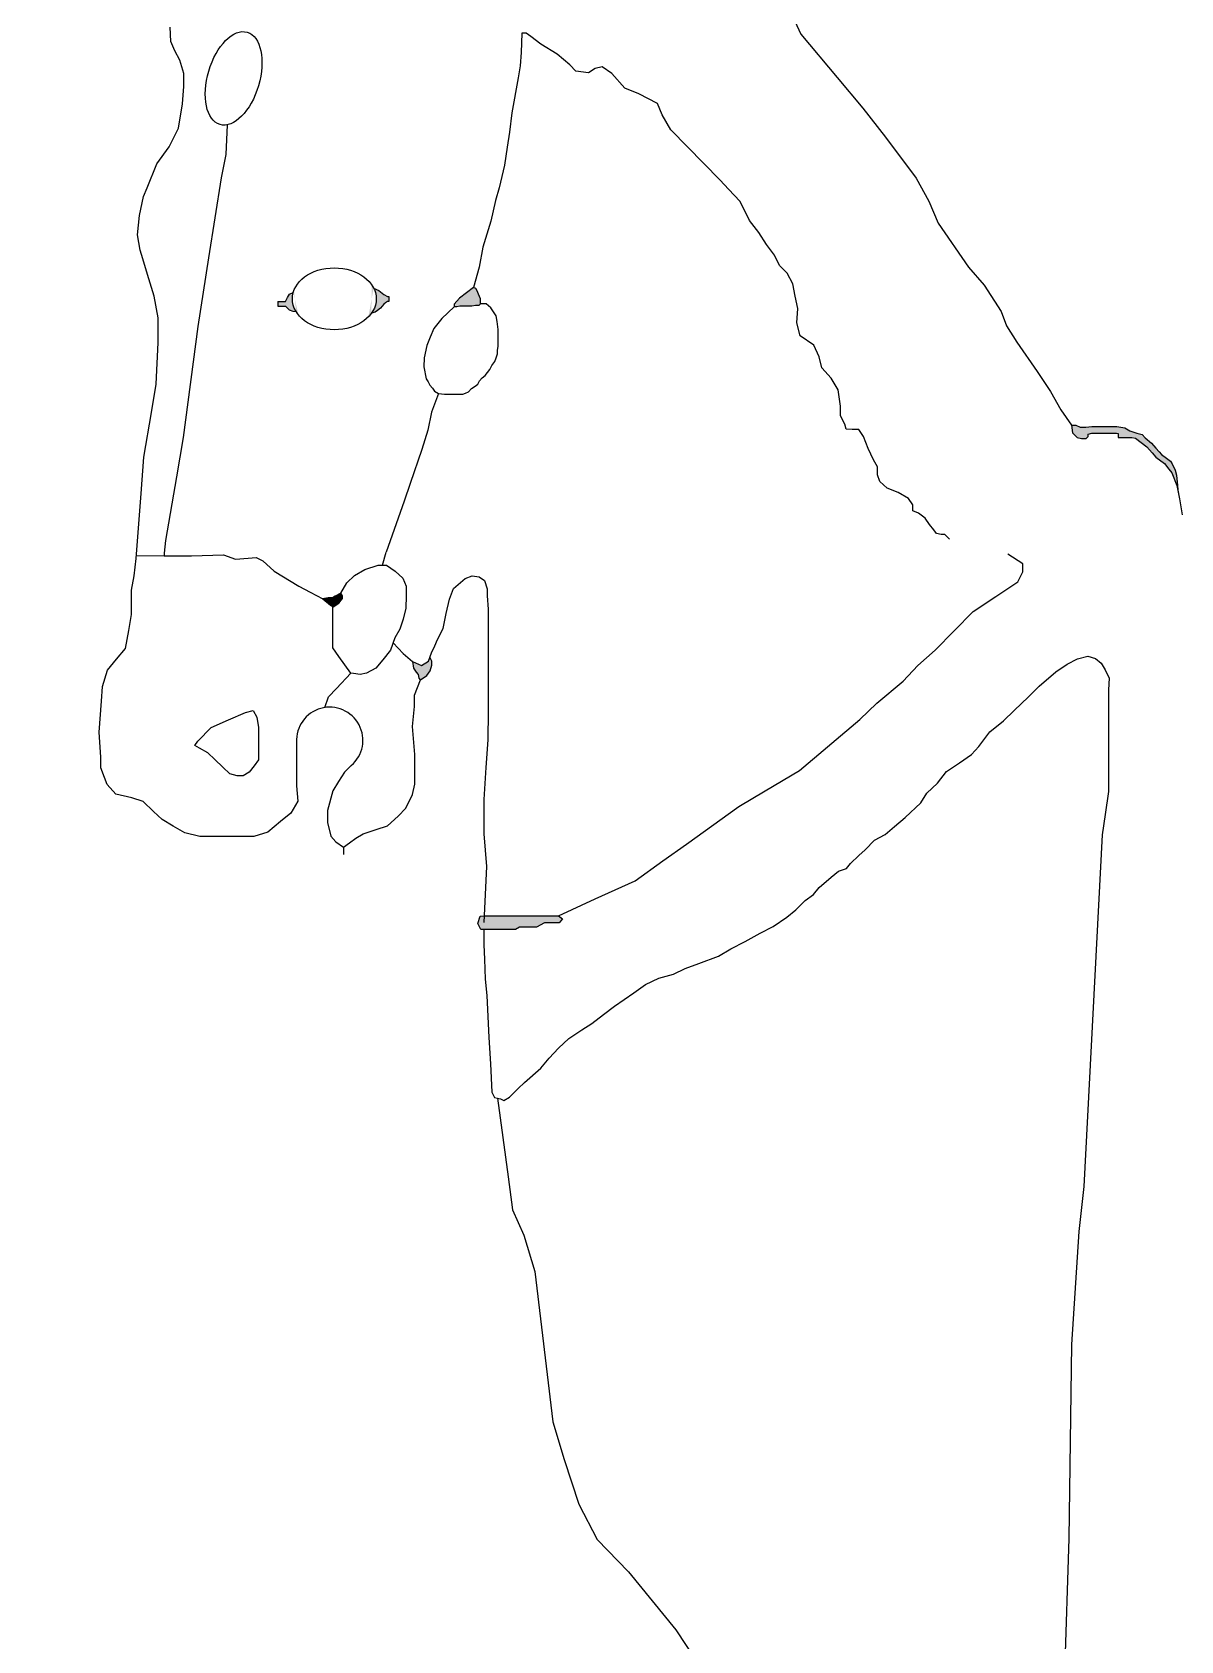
# Model space of a CAD drawing. Header units: inches. Extents: x 23.9 to 48.3, y 11.3 to 24.3.
# Drawn here: x 24.0855 to 24.1826, y 12.4036 to 12.5396 of the extents above; entities that cross this region are included whole.
import ezdxf

# ---------------------------------------------------------------- set-up
doc = ezdxf.new("R2010")
doc.units = ezdxf.units.IN
doc.header["$MEASUREMENT"] = 0
doc.layers.add('foto', color=7, linetype='Continuous')
doc.layers.add('çizgi', color=10, linetype='Continuous')
picture_1 = doc.add_image_def('image1.jpg', size_in_pixel=(1984, 2806))

msp = doc.modelspace()

# ---------------------------------------------------------------- hatches: boundary and pattern name
at = {"layer": 'çizgi'}
h = msp.add_hatch(color=256, dxfattribs=at)
h.dxf.hatch_style = 1
edge = h.paths.add_edge_path()
edge.add_ellipse((24.11107518636969, 12.51703040049075), major_axis=(0.003542470039803902, 0), ratio=0.7382688560636532, start_angle=168.1115640299744, end_angle=204.2387932782797, ccw=False)
edge.add_line((24.1076087002454, 12.51756916881534), (24.10728856851226, 12.51741199973849))
edge.add_line((24.10728856851226, 12.51741199973849), (24.10713114721334, 12.5171351424171))
edge.add_line((24.10713114721334, 12.5171351424171), (24.10695049408834, 12.51681742721191))
edge.add_line((24.10695049408834, 12.51681742721191), (24.10631463217256, 12.51681742721191))
edge.add_line((24.10631463217256, 12.51681742721191), (24.10631463217256, 12.51641259463943))
edge.add_line((24.10631463217256, 12.51641259463943), (24.10682573217942, 12.51641259463943))
edge.add_line((24.10682573217942, 12.51641259463943), (24.10695049408834, 12.51641259463943))
edge.add_line((24.10695049408834, 12.51641259463943), (24.10706267385144, 12.51628803986987))
edge.add_line((24.10706267385144, 12.51628803986987), (24.10726213397332, 12.51611362770679))
edge.add_line((24.10726213397332, 12.51611362770679), (24.10756900588727, 12.51597783580227))
edge.add_line((24.10756900588727, 12.51597783580227), (24.1078450121271, 12.51595671582445))
edge = h.paths.add_edge_path()
edge.add_line((24.11568263571895, 12.51703400820249), (24.11568263571895, 12.51721829721577))
edge.add_line((24.11568263571895, 12.51721829721577), (24.11557270749772, 12.51721829721577))
edge.add_line((24.11557270749772, 12.51721829721577), (24.11525100189608, 12.51739081680875))
edge.add_line((24.11525100189608, 12.51739081680875), (24.11484691635037, 12.51772799000023))
edge.add_line((24.11484691635037, 12.51772799000023), (24.11439723793482, 12.51793852141506))
edge.add_ellipse((24.11107518636969, 12.51703040049075), major_axis=(0.003542470039803902, 0), ratio=0.7382688560636532, start_angle=332.1735213114644, end_angle=380.31826167665986, ccw=False)
edge.add_line((24.11420802410753, 12.51580959269668), (24.11452789858338, 12.515895194012))
edge.add_line((24.11452789858338, 12.515895194012), (24.11472917395439, 12.51604987175163))
edge.add_line((24.11472917395439, 12.51604987175163), (24.11498664617422, 12.51624773610423))
edge.add_line((24.11498664617422, 12.51624773610423), (24.11512354629438, 12.51640345053794))
edge.add_line((24.11512354629438, 12.51640345053794), (24.11527457686402, 12.51657523738221))
edge.add_line((24.11527457686402, 12.51657523738221), (24.11538834595082, 12.51670464186265))
edge.add_line((24.11538834595082, 12.51670464186265), (24.11557270749772, 12.51681441092833))
edge.add_line((24.11557270749772, 12.51681441092833), (24.11568263571895, 12.51681441092833))
edge.add_line((24.11568263571895, 12.51681441092833), (24.11568263571895, 12.51703400820249))
h = msp.add_hatch(color=256, dxfattribs=at)
h.dxf.hatch_style = 1
h.paths.add_polyline_path([(24.12342741001315, 12.51703045963355), (24.12326304745589, 12.51743298563624), (24.12315523825876, 12.51769701173742), (24.12302888710032, 12.51790642387477), (24.12283101630213, 12.5179928315283), (24.12164948658945, 12.51709043044853), (24.12120844926814, 12.5165774848092), (24.12120844926814, 12.51636634495767), (24.12142592172508, 12.51636250067465), (24.12167425355013, 12.51640443293089), (24.12203555980012, 12.51640443293089), (24.12234190193949, 12.51640443293089), (24.12268387141803, 12.51640443293089), (24.12300637168151, 12.51645600546605), (24.12328370866372, 12.51645600546605), (24.12342741001315, 12.51661971277951)])
h = msp.add_hatch(color=256, dxfattribs=at)
h.dxf.hatch_style = 1
h.paths.add_polyline_path([(24.1778812152793, 12.5061354067229), (24.17720853403161, 12.50624405207508), (24.17507552920897, 12.50624405207508), (24.17457780600974, 12.50617390869582), (24.17408922142168, 12.50617390869582), (24.17374129197934, 12.50635766542376), (24.17335561609958, 12.50635766542376), (24.17345057818947, 12.5057001156004), (24.17383241320367, 12.50530492330684), (24.17421186423236, 12.50521798336798), (24.17461316846165, 12.50521798336798), (24.17477369015334, 12.50538104011047), (24.17477369015334, 12.50559490053153), (24.1750732776671, 12.50566711390932), (24.17543180260064, 12.50566711390932), (24.17568053175661, 12.50566711390932), (24.17593469110183, 12.50566711390932), (24.17621030631672, 12.50566711390932), (24.1764563865999, 12.50566711390932), (24.17664631077967, 12.50566711390932), (24.17694867960988, 12.50566711390932), (24.17716800627777, 12.50566711390932), (24.17729647660859, 12.50563499936047), (24.17729647660859, 12.50554143542626), (24.17729647660859, 12.50542113893942), (24.17729647660859, 12.50529279902965), (24.17752388233852, 12.50529279902965), (24.1777736710436, 12.50529279902965), (24.17806981502271, 12.50529279902965), (24.17846913259739, 12.50529279902965), (24.17876143571091, 12.50523791449682), (24.17972575785394, 12.50451406557722), (24.18017421201908, 12.50401815306878), (24.18050201034348, 12.50365566498872), (24.18122872828097, 12.5030948154323), (24.18158261768714, 12.50263208204338), (24.18182962741444, 12.502309100778), (24.18225874246947, 12.501243763591), (24.18248866462856, 12.50011378095696), (24.18236085651593, 12.50086731956997), (24.18232899328577, 12.50127366834224), (24.18230205153976, 12.50154054223946), (24.18224470344363, 12.50210860898289), (24.18212431217485, 12.50253851810917), (24.18186988794234, 12.50308068029938), (24.18171718042539, 12.50330536385568), (24.18139282595097, 12.50356772138549), (24.18097802788827, 12.50386461304983), (24.18078062288288, 12.50408489264113), (24.18048161370758, 12.5044185499301), (24.18012719452686, 12.50481403793773), (24.17960271771237, 12.50527073875946), (24.17932789715933, 12.50555894169967), (24.17887931055053, 12.50566415676854), (24.17829788297082, 12.50588381318553)])
h = msp.add_hatch(color=256, dxfattribs=at)
h.dxf.hatch_style = 1
h.paths.add_polyline_path([(24.11176826393795, 12.49168758573892), (24.11176826393795, 12.49191670500638), (24.11162930468305, 12.49215844366458), (24.11115949983703, 12.49188838453611), (24.11092761767462, 12.49175509111604), (24.11056673523562, 12.49175509111604), (24.11009854696813, 12.49167989717289), (24.11076712246297, 12.49112312670724), (24.11094980517239, 12.49097099379484), (24.11144722055452, 12.49130262515246)])
h = msp.add_hatch(color=256, dxfattribs=at)
h.dxf.hatch_style = 1
h.paths.add_polyline_path([(24.11888724203304, 12.4851912205925), (24.11916696300078, 12.485573283181), (24.11930563149188, 12.48607215283022), (24.11930563149188, 12.48640908945045), (24.11915795683325, 12.48674845092611), (24.11903690334627, 12.48639430374656), (24.11845216467556, 12.48604015656701), (24.11767246896672, 12.48637070576316), (24.1177568355654, 12.48580228416284), (24.11799205547008, 12.4854755792497), (24.11814767674711, 12.48527585396156), (24.11823032157851, 12.4849707361761), (24.11833183033123, 12.48481919126933), (24.11834410722587, 12.48481445654282), (24.11835084529092, 12.48483192798799)])
h = msp.add_hatch(color=256, dxfattribs=at)
h.dxf.hatch_style = 1
h.paths.add_polyline_path([(24.13035725859028, 12.46459769221554), (24.13001502422445, 12.46487484944583), (24.12726006406827, 12.46487484944583), (24.123733506765, 12.46487484944583), (24.12339655064504, 12.46482574691233), (24.12320093138872, 12.46422302247898), (24.12344555479184, 12.46370173770267), (24.12396711784628, 12.46370173770267), (24.12496150469558, 12.46370173770267), (24.12562994774682, 12.46370173770267), (24.126379711193, 12.46370173770267), (24.12672207800246, 12.46389720470808), (24.12737409804232, 12.46389720470808), (24.12817286563534, 12.46389720470808), (24.12884130868655, 12.46426541378259), (24.13008816413527, 12.46426541378259)])

# ---------------------------------------------------------------- linework, layer by layer
for p, q in [((24.09726131471488, 12.53878046662592), (24.09721628387727, 12.53999916348328)), ((24.14997507543835, 12.54050306027184), (24.15050763131491, 12.53940548790073)), ((24.09760924415723, 12.53798653346988), (24.09726131471488, 12.53878046662592)), ((24.126924981659, 12.53949428920106), (24.12687690461765, 12.53786180127187)), ((24.12727782830795, 12.53949428920106), (24.126924981659, 12.53949428920106)), ((24.12766944735959, 12.53920079461609), (24.12727782830795, 12.53949428920106)), ((24.12852450349961, 12.53855998220953), (24.12766944735959, 12.53920079461609)), ((24.12991317506528, 12.53771914880074), (24.12852450349961, 12.53855998220953)), ((24.15050763131491, 12.53940548790073), (24.1535660198504, 12.53573774619395)), ((24.09803465312901, 12.53721542944064), (24.09760924415723, 12.53798653346988)), ((24.09836735155274, 12.53609005994623), (24.09803465312901, 12.53721542944064)), ((24.12687690461765, 12.53786180127187), (24.1267767772258, 12.53673725977686)), ((24.13098676321134, 12.53682147914622), (24.12991317506528, 12.53771914880074)), ((24.09836735155274, 12.53497438987356), (24.09836735155274, 12.53609005994623)), ((24.12662036128692, 12.53570580907355), (24.12607615037005, 12.53274914143822)), ((24.1267767772258, 12.53673725977686), (24.12662036128692, 12.53570580907355)), ((24.13147203670839, 12.53626796153542), (24.13098676321134, 12.53682147914622)), ((24.13255317414193, 12.53614453047935), (24.13147203670839, 12.53626796153542)), ((24.1331142054011, 12.53650465108328), (24.13255317414193, 12.53614453047935)), ((24.13370702313385, 12.5366335824212), (24.1331142054011, 12.53650465108328)), ((24.13452102174544, 12.53608751680516), (24.13370702313385, 12.5366335824212)), ((24.13562679369603, 12.53484539939283), (24.13452102174544, 12.53608751680516)), ((24.1535660198504, 12.53573774619395), (24.15572646510756, 12.53314685393716)), ((24.0982526553605, 12.5335211326097), (24.09836735155274, 12.53497438987356)), ((24.13680249588855, 12.53435948202021), (24.13562679369603, 12.53484539939283)), ((24.13837460189568, 12.53354159602387), (24.13680249588855, 12.53435948202021)), ((24.09792287069682, 12.53145432777723), (24.0982526553605, 12.5335211326097)), ((24.13877868744139, 12.53259542926059), (24.13837460189568, 12.53354159602387)), ((24.15572646510756, 12.53314685393716), (24.15765111148339, 12.53070729487394)), ((24.10201532606893, 12.53174144801477), (24.10192041708375, 12.52924268218948)), ((24.12607615037005, 12.53274914143822), (24.12586887607343, 12.5311173320142)), ((24.13950620035605, 12.53132616529593), (24.13877868744139, 12.53259542926059)), ((24.09712940084943, 12.5298833171676), (24.09792287069682, 12.53145432777723)), ((24.12586887607343, 12.5311173320142), (24.1256951100177, 12.52985498775895)), ((24.14367247994038, 12.52706492543503), (24.13950620035605, 12.53132616529593)), ((24.15765111148339, 12.53070729487394), (24.16024369573692, 12.52722106246811)), ((24.09608627474056, 12.5284443724651), (24.09712940084943, 12.5298833171676)), ((24.10192041708375, 12.52924268218948), (24.10151672886896, 12.52726713472143)), ((24.1256951100177, 12.52985498775895), (24.12545618169109, 12.52833448511378)), ((24.09525135003385, 12.52641530074896), (24.09608627474056, 12.5284443724651)), ((24.12545618169109, 12.52833448511378), (24.12501170083517, 12.526424586171)), ((24.09495838470208, 12.52569251640004), (24.09525135003385, 12.52641530074896)), ((24.10151672886896, 12.52726713472143), (24.10044830602486, 12.52050131490734)), ((24.12501170083517, 12.526424586171), (24.12469595519734, 12.52534966549826)), ((24.14437151747246, 12.52629050940813), (24.14367247994038, 12.52706492543503)), ((24.14537901624213, 12.52524799899832), (24.14437151747246, 12.52629050940813)), ((24.16024369573692, 12.52722106246811), (24.1613236411777, 12.52529874353406)), ((24.09461045525974, 12.52408229410369), (24.09495838470208, 12.52569251640004)), ((24.12469595519734, 12.52534966549826), (24.12431319307767, 12.52360595786718)), ((24.14616864522397, 12.52365800354487), (24.14537901624213, 12.52524799899832)), ((24.1613236411777, 12.52529874353406), (24.16210956173761, 12.52342900256304)), ((24.09445483398271, 12.52244457039809), (24.09461045525974, 12.52408229410369)), ((24.12431319307767, 12.52360595786718), (24.12362753235324, 12.52138502685739)), ((24.14695668488214, 12.52263465540729), (24.14616864522397, 12.52365800354487)), ((24.09468530230849, 12.52115109150057), (24.09445483398271, 12.52244457039809)), ((24.147605393831, 12.52161219441194), (24.14695668488214, 12.52263465540729)), ((24.16210956173761, 12.52342900256304), (24.1646487712042, 12.51971814574373)), ((24.09490788267033, 12.52040370349839), (24.09468530230849, 12.52115109150057)), ((24.12362753235324, 12.52138502685739), (24.12331019739175, 12.51970684946595)), ((24.14826986357299, 12.5207224498947), (24.147605393831, 12.52161219441194)), ((24.09530366527166, 12.51907473105329), (24.09490788267033, 12.52040370349839)), ((24.10044830602486, 12.52050131490734), (24.09954795415995, 12.51470153384255)), ((24.12331019739175, 12.51970684946595), (24.12283101630213, 12.5179928315283)), ((24.14870679514145, 12.51984258222766), (24.14826986357299, 12.5207224498947)), ((24.14933391577698, 12.51918763468819), (24.14870679514145, 12.51984258222766)), ((24.1646487712042, 12.51971814574373), (24.16600035855068, 12.51818404025099)), ((24.09584390287931, 12.51726070261451), (24.09530366527166, 12.51907473105329)), ((24.14981561329576, 12.51829593845803), (24.14933391577698, 12.51918763468819)), ((24.15000752413015, 12.51726005204355), (24.14981561329576, 12.51829593845803)), ((24.16600035855068, 12.51818404025099), (24.1674278361029, 12.5159668943814)), ((24.09619686517998, 12.51542993675896), (24.09584390287931, 12.51726070261451)), ((24.10631463217256, 12.51681742721191), (24.10695049408834, 12.51681742721191)), ((24.10631463217256, 12.51681742721191), (24.10631463217256, 12.51641259463943)), ((24.10695049408834, 12.51681742721191), (24.10713114721334, 12.5171351424171)), ((24.10713114721334, 12.5171351424171), (24.10728856851226, 12.51741199973849)), ((24.10728856851226, 12.51741199973849), (24.1076087002454, 12.51756916881534)), ((24.11439723793482, 12.51793852141506), (24.11484691635037, 12.51772799000023)), ((24.11484691635037, 12.51772799000023), (24.11525100189608, 12.51739081680875)), ((24.11525100189608, 12.51739081680875), (24.11557270749772, 12.51721829721577)), ((24.11538834595082, 12.51670464186265), (24.11527457686402, 12.51657523738221)), ((24.11557270749772, 12.51681441092833), (24.11538834595082, 12.51670464186265)), ((24.11557270749772, 12.51721829721577), (24.11568263571895, 12.51721829721577)), ((24.11568263571895, 12.51681441092833), (24.11557270749772, 12.51681441092833)), ((24.11568263571895, 12.51721829721577), (24.11568263571895, 12.51703400820249)), ((24.11568263571895, 12.51703400820249), (24.11568263571895, 12.51681441092833)), ((24.12164948658945, 12.51709043044853), (24.12120844926814, 12.5165774848092)), ((24.12283101630213, 12.5179928315283), (24.12164948658945, 12.51709043044853)), ((24.12302888710032, 12.51790642387477), (24.12283101630213, 12.5179928315283)), ((24.12315523825876, 12.51769701173742), (24.12302888710032, 12.51790642387477)), ((24.12326304745589, 12.51743298563624), (24.12315523825876, 12.51769701173742)), ((24.12342741001315, 12.51703045963355), (24.12326304745589, 12.51743298563624)), ((24.12342741001315, 12.51661971277951), (24.12342741001315, 12.51703045963355)), ((24.15024009516203, 12.51621907934693), (24.15000752413015, 12.51726005204355)), ((24.09619686517998, 12.5133339153756), (24.09619686517998, 12.51542993675896)), ((24.10631463217256, 12.51641259463943), (24.10682573217942, 12.51641259463943)), ((24.10682573217942, 12.51641259463943), (24.10695049408834, 12.51641259463943)), ((24.10695049408834, 12.51641259463943), (24.10706267385144, 12.51628803986987)), ((24.10706267385144, 12.51628803986987), (24.10726213397332, 12.51611362770679)), ((24.10726213397332, 12.51611362770679), (24.10756900588727, 12.51597783580227)), ((24.10756900588727, 12.51597783580227), (24.1078450121271, 12.51595671582445)), ((24.11452789858338, 12.515895194012), (24.11420802410753, 12.51580959269668)), ((24.11472917395439, 12.51604987175163), (24.11452789858338, 12.515895194012)), ((24.11498664617422, 12.51624773610423), (24.11472917395439, 12.51604987175163)), ((24.11512354629438, 12.51640345053794), (24.11498664617422, 12.51624773610423)), ((24.11527457686402, 12.51657523738221), (24.11512354629438, 12.51640345053794)), ((24.12014797304245, 12.5153708530862), (24.11948456284956, 12.51452144396918)), ((24.12120844926814, 12.51636634495767), (24.12014797304245, 12.5153708530862)), ((24.12120844926814, 12.5165774848092), (24.12120844926814, 12.51636634495767)), ((24.12142592172508, 12.51636250067465), (24.12120844926814, 12.51636634495767)), ((24.12167425355013, 12.51640443293089), (24.12142592172508, 12.51636250067465)), ((24.12203555980012, 12.51640443293089), (24.12167425355013, 12.51640443293089)), ((24.12234190193949, 12.51640443293089), (24.12203555980012, 12.51640443293089)), ((24.12268387141803, 12.51640443293089), (24.12234190193949, 12.51640443293089)), ((24.12300637168151, 12.51645600546605), (24.12268387141803, 12.51640443293089)), ((24.12328370866372, 12.51645600546605), (24.12300637168151, 12.51645600546605)), ((24.12342741001315, 12.51661971277951), (24.12328370866372, 12.51645600546605)), ((24.12391255106657, 12.51661971277951), (24.12342741001315, 12.51661971277951)), ((24.12429067765886, 12.51628289444492), (24.12391255106657, 12.51661971277951)), ((24.12476238027222, 12.51559007156369), (24.12429067765886, 12.51628289444492)), ((24.12483223970291, 12.51510636641503), (24.12476238027222, 12.51559007156369)), ((24.15015798010522, 12.51499588763557), (24.15024009516203, 12.51621907934693)), ((24.1674278361029, 12.5159668943814), (24.16787509827527, 12.514746600668)), ((24.09954795415995, 12.51470153384255), (24.09829530221258, 12.50531219787316)), ((24.11948456284956, 12.51452144396918), (24.11918033980841, 12.51378665362869)), ((24.12492918844741, 12.51443509545846), (24.12483223970291, 12.51510636641503)), ((24.12492918844741, 12.51368191170234), (24.12492918844741, 12.51443509545846)), ((24.15043862817843, 12.51388897069962), (24.15015798010522, 12.51499588763557)), ((24.16787509827527, 12.514746600668), (24.16875227250317, 12.51335437878979)), ((24.09602386256075, 12.50982845003344), (24.09619686517998, 12.5133339153756)), ((24.11889432758049, 12.51309584789111), (24.11867745130722, 12.51205063456366)), ((24.11918033980841, 12.51378665362869), (24.11889432758049, 12.51309584789111)), ((24.12486687241604, 12.51267630640942), (24.12492918844741, 12.51300786103344)), ((24.12486687241604, 12.51238765628517), (24.12486687241604, 12.51267630640942)), ((24.12492918844741, 12.51300786103344), (24.12492918844741, 12.51368191170234)), ((24.15158651720655, 12.51312200666747), (24.15043862817843, 12.51388897069962)), ((24.15204967261572, 12.51213396679078), (24.15158651720655, 12.51312200666747)), ((24.16875227250317, 12.51335437878979), (24.17045165684836, 12.51088942452301)), ((24.11867745130722, 12.51205063456366), (24.11864010220076, 12.51127468082354)), ((24.11864010220076, 12.51127468082354), (24.11884949559563, 12.51028072666529)), ((24.12420432440557, 12.51106419154298), (24.12437279271568, 12.51139071902767)), ((24.12437279271568, 12.51139071902767), (24.12465357323252, 12.51173759164092)), ((24.12465357323252, 12.51173759164092), (24.12475568727898, 12.51204880113637)), ((24.12475568727898, 12.51204880113637), (24.12486687241604, 12.51238765628517)), ((24.15227111838185, 12.51119903716245), (24.15204967261572, 12.51213396679078)), ((24.11884949559563, 12.51028072666529), (24.11899677292332, 12.51000157257587)), ((24.11899677292332, 12.51000157257587), (24.11914006586759, 12.50972997061239)), ((24.12320745049187, 12.50982189872313), (24.12335416868022, 12.51008786194377)), ((24.12335416868022, 12.51008786194377), (24.12357760110096, 12.51034667090465)), ((24.12357760110096, 12.51034667090465), (24.12383652841721, 12.51053953562617)), ((24.12383652841721, 12.51053953562617), (24.12420432440557, 12.51106419154298)), ((24.15304657589421, 12.51033608434066), (24.15227111838185, 12.51119903716245)), ((24.15364575092168, 12.50934987789125), (24.15304657589421, 12.51033608434066)), ((24.17045165684836, 12.51088942452301), (24.17158166598507, 12.50919190743088)), ((24.09562126512044, 12.50742992466981), (24.09602386256075, 12.50982845003344)), ((24.11914006586759, 12.50972997061239), (24.11938271369037, 12.50946869580769)), ((24.11987023872932, 12.50903736725383), (24.11930020130264, 12.50744743094322)), ((24.11938271369037, 12.50946869580769), (24.1195299910181, 12.5092352591147)), ((24.1195299910181, 12.5092352591147), (24.11987023872932, 12.50903736725383)), ((24.11987023872932, 12.50903736725383), (24.12038822580546, 12.50897136387167)), ((24.12038822580546, 12.50897136387167), (24.12085548696747, 12.50897136387167)), ((24.12085548696747, 12.50897136387167), (24.12115507448122, 12.50897136387167)), ((24.12115507448122, 12.50897136387167), (24.12153094953162, 12.50897136387167)), ((24.12153094953162, 12.50897136387167), (24.12192708845895, 12.50897136387167)), ((24.12192708845895, 12.50897136387167), (24.12217078475659, 12.50906776666104)), ((24.12217078475659, 12.50906776666104), (24.12242240211741, 12.50916730291034)), ((24.12242240211741, 12.50916730291034), (24.12267870611608, 12.50944840982196)), ((24.12267870611608, 12.50944840982196), (24.1229732607715, 12.50965647424709)), ((24.1229732607715, 12.50965647424709), (24.12320745049187, 12.50982189872313)), ((24.15383382089054, 12.50796173686731), (24.15364575092168, 12.50934987789125)), ((24.17158166598507, 12.50919190743088), (24.172460297093, 12.50765916222291)), ((24.09498494567395, 12.50363897078143), (24.09562126512044, 12.50742992466981)), ((24.11930020130264, 12.50744743094322), (24.11899240228321, 12.50594005800311)), ((24.15383382089054, 12.50712462945591), (24.15383382089054, 12.50796173686731)), ((24.172460297093, 12.50765916222291), (24.17335561609958, 12.50635766542376)), ((24.11899240228321, 12.50594005800311), (24.11848448092373, 12.5042942908746)), ((24.15422585406502, 12.5064479173603), (24.15383382089054, 12.50712462945591)), ((24.15432849788603, 12.50602463222936), (24.15422585406502, 12.5064479173603)), ((24.15482913484534, 12.50597761369099), (24.15432849788603, 12.50602463222936)), ((24.15538963632993, 12.50597761369099), (24.15482913484534, 12.50597761369099)), ((24.1558011387195, 12.50537950239727), (24.15538963632993, 12.50597761369099)), ((24.17335561609958, 12.50635766542376), (24.17345057818947, 12.5057001156004)), ((24.17335561609958, 12.50635766542376), (24.17374129197934, 12.50635766542376)), ((24.17374129197934, 12.50635766542376), (24.17408922142168, 12.50617390869582)), ((24.17408922142168, 12.50617390869582), (24.17457780600974, 12.50617390869582)), ((24.17457780600974, 12.50617390869582), (24.17507552920897, 12.50624405207508)), ((24.17507552920897, 12.50624405207508), (24.17720853403161, 12.50624405207508)), ((24.17720853403161, 12.50624405207508), (24.1778812152793, 12.5061354067229)), ((24.1778812152793, 12.5061354067229), (24.17829788297082, 12.50588381318553)), ((24.17829788297082, 12.50588381318553), (24.17887931055053, 12.50566415676854)), ((24.09829530221258, 12.50531219787316), (24.09773056253151, 12.50198068307284)), ((24.15619727764683, 12.50438466109679), (24.1558011387195, 12.50537950239727)), ((24.17345057818947, 12.5057001156004), (24.17383241320367, 12.50530492330684)), ((24.17383241320367, 12.50530492330684), (24.17421186423236, 12.50521798336798)), ((24.17421186423236, 12.50521798336798), (24.17461316846165, 12.50521798336798)), ((24.17461316846165, 12.50521798336798), (24.17477369015334, 12.50538104011047)), ((24.17477369015334, 12.50559490053153), (24.1750732776671, 12.50566711390932)), ((24.17477369015334, 12.50538104011047), (24.17477369015334, 12.50559490053153)), ((24.1750732776671, 12.50566711390932), (24.17543180260064, 12.50566711390932)), ((24.17543180260064, 12.50566711390932), (24.17568053175661, 12.50566711390932)), ((24.17568053175661, 12.50566711390932), (24.17593469110183, 12.50566711390932)), ((24.17593469110183, 12.50566711390932), (24.17621030631672, 12.50566711390932)), ((24.17621030631672, 12.50566711390932), (24.1764563865999, 12.50566711390932)), ((24.1764563865999, 12.50566711390932), (24.17664631077967, 12.50566711390932)), ((24.17664631077967, 12.50566711390932), (24.17694867960988, 12.50566711390932)), ((24.17694867960988, 12.50566711390932), (24.17716800627777, 12.50566711390932)), ((24.17716800627777, 12.50566711390932), (24.17729647660859, 12.50563499936047)), ((24.17729647660859, 12.50563499936047), (24.17729647660859, 12.50554143542626)), ((24.17729647660859, 12.50554143542626), (24.17729647660859, 12.50542113893942)), ((24.17729647660859, 12.50542113893942), (24.17729647660859, 12.50529279902965)), ((24.17729647660859, 12.50529279902965), (24.17752388233852, 12.50529279902965)), ((24.17752388233852, 12.50529279902965), (24.1777736710436, 12.50529279902965)), ((24.1777736710436, 12.50529279902965), (24.17806981502271, 12.50529279902965)), ((24.17806981502271, 12.50529279902965), (24.17846913259739, 12.50529279902965)), ((24.17846913259739, 12.50529279902965), (24.17876143571091, 12.50523791449682)), ((24.17876143571091, 12.50523791449682), (24.17972575785394, 12.50451406557722)), ((24.17887931055053, 12.50566415676854), (24.17932789715933, 12.50555894169967)), ((24.17932789715933, 12.50555894169967), (24.17960271771237, 12.50527073875946)), ((24.17960271771237, 12.50527073875946), (24.18012719452686, 12.50481403793773)), ((24.17972575785394, 12.50451406557722), (24.18017421201908, 12.50401815306878)), ((24.18012719452686, 12.50481403793773), (24.18048161370758, 12.5044185499301)), ((24.18048161370758, 12.5044185499301), (24.18078062288288, 12.50408489264113)), ((24.09474938863814, 12.50057568634646), (24.09498494567395, 12.50363897078143)), ((24.11848448092373, 12.5042942908746), (24.11748347189238, 12.50141492289921)), ((24.15662321639313, 12.50341193920931), (24.15619727764683, 12.50438466109679)), ((24.15696108011885, 12.50281755391297), (24.15662321639313, 12.50341193920931)), ((24.18017421201908, 12.50401815306878), (24.18050201034348, 12.50365566498872)), ((24.18050201034348, 12.50365566498872), (24.18122872828097, 12.5030948154323)), ((24.18078062288288, 12.50408489264113), (24.18097802788827, 12.50386461304983)), ((24.18097802788827, 12.50386461304983), (24.18139282595097, 12.50356772138549)), ((24.18122872828097, 12.5030948154323), (24.18158261768714, 12.50263208204338)), ((24.18139282595097, 12.50356772138549), (24.18171718042539, 12.50330536385568)), ((24.18171718042539, 12.50330536385568), (24.18186988794234, 12.50308068029938)), ((24.18186988794234, 12.50308068029938), (24.18212431217485, 12.50253851810917)), ((24.09773056253151, 12.50198068307284), (24.09681603919712, 12.49660211714045)), ((24.15696108011885, 12.50215663294912), (24.15696108011885, 12.50281755391297)), ((24.1571623944517, 12.50158661449277), (24.15696108011885, 12.50215663294912)), ((24.18158261768714, 12.50263208204338), (24.18182962741444, 12.502309100778)), ((24.18182962741444, 12.502309100778), (24.18225874246947, 12.501243763591)), ((24.18212431217485, 12.50253851810917), (24.18224470344363, 12.50210860898289)), ((24.18224470344363, 12.50210860898289), (24.18230205153976, 12.50154054223946)), ((24.09432689342644, 12.49508137792403), (24.09474938863814, 12.50057568634646)), ((24.11748347189238, 12.50141492289921), (24.11696477901103, 12.49992292070456)), ((24.15778302534885, 12.50101245603935), (24.1571623944517, 12.50158661449277)), ((24.15870787928718, 12.50066422314135), (24.15778302534885, 12.50101245603935)), ((24.1596057147229, 12.50014820207561), (24.15870787928718, 12.50066422314135)), ((24.18225874246947, 12.501243763591), (24.18248866462856, 12.50011378095696)), ((24.18230205153976, 12.50154054223946), (24.18232899328577, 12.50127366834224)), ((24.18232899328577, 12.50127366834224), (24.18236085651593, 12.50086731956997)), ((24.18236085651593, 12.50086731956997), (24.18248866462856, 12.50011378095696)), ((24.11696477901103, 12.49992292070456), (24.11546622281115, 12.49560792641093)), ((24.1599729809367, 12.49961426073677), (24.1596057147229, 12.50014820207561)), ((24.1599729809367, 12.49912035908405), (24.1599729809367, 12.49961426073677)), ((24.16044726161165, 12.49890011123892), (24.1599729809367, 12.49912035908405)), ((24.18248866462856, 12.50011378095696), (24.18271487836573, 12.49877673932566)), ((24.16100339245612, 12.49848628895847), (24.16044726161165, 12.49890011123892)), ((24.161374914105, 12.49794418566809), (24.16100339245612, 12.49848628895847)), ((24.16172216409053, 12.49749523279818), (24.161374914105, 12.49794418566809)), ((24.09681603919712, 12.49660211714045), (24.09668942307725, 12.49552258332809)), ((24.16194851027133, 12.49720259414679), (24.16172216409053, 12.49749523279818)), ((24.16234120566402, 12.49711612735044), (24.16194851027133, 12.49720259414679)), ((24.16267403653141, 12.49711612735044), (24.16234120566402, 12.49711612735044)), ((24.16306037462938, 12.49669704135942), (24.16267403653141, 12.49711612735044)), ((24.09415352470164, 12.49362327094928), (24.09432689342644, 12.49508137792403)), ((24.09668942307725, 12.49531173919062), (24.09434251536093, 12.4952845322412)), ((24.09668942307725, 12.49552258332809), (24.09668942307725, 12.49531173919062)), ((24.09668942307725, 12.49531173919062), (24.09901870937439, 12.49531173919062)), ((24.09901870937439, 12.49531173919062), (24.10172559248927, 12.49539773284445)), ((24.10172559248927, 12.49539773284445), (24.10272991261159, 12.49501537454187)), ((24.10272991261159, 12.49501537454187), (24.10380866605961, 12.49510036276782)), ((24.10380866605961, 12.49510036276782), (24.10447099193251, 12.49515254327398)), ((24.10447099193251, 12.49515254327398), (24.10503085596979, 12.49487733521035)), ((24.11513908702028, 12.49452401603022), (24.11546622281115, 12.49560792641093)), ((24.16926178318634, 12.4946136765386), (24.16799390022037, 12.49543605738892)), ((24.09394569244592, 12.49240315466434), (24.09415352470164, 12.49362327094928)), ((24.10503085596979, 12.49487733521035), (24.10598127153061, 12.49401006496303)), ((24.10598127153061, 12.49401006496303), (24.10809255559629, 12.49273358557486)), ((24.11213870879909, 12.49300771252496), (24.11277311383485, 12.49363308865667)), ((24.11277311383485, 12.49363308865667), (24.11364750674629, 12.49414709886667)), ((24.11364750674629, 12.49414709886667), (24.11478758159966, 12.49452401603022)), ((24.11478758159966, 12.49452401603022), (24.11549059244091, 12.49452401603022)), ((24.11549059244091, 12.49452401603022), (24.11621068851174, 12.49401000582021)), ((24.11621068851174, 12.49401000582021), (24.11686217877703, 12.49341035681328)), ((24.12213131655186, 12.4933936785393), (24.12272810759383, 12.49360836695977)), ((24.12272810759383, 12.49360836695977), (24.1233250310794, 12.49351894302264)), ((24.16883783109462, 12.49309950217471), (24.16926178318634, 12.49395044900495)), ((24.16926178318634, 12.49395044900495), (24.16926178318634, 12.4946136765386)), ((24.09394569244592, 12.49033778868338), (24.09394569244592, 12.49240315466434)), ((24.10809255559629, 12.49273358557486), (24.10903555431328, 12.49223672678136)), ((24.10903555431328, 12.49223672678136), (24.11009854696813, 12.49167989717289)), ((24.11162930468305, 12.49215844366458), (24.11213870879909, 12.49300771252496)), ((24.11686217877703, 12.49341035681328), (24.11715368722874, 12.49273358557486)), ((24.11715368722874, 12.49273358557486), (24.11715368722874, 12.49192835614105)), ((24.12080101931152, 12.49164752927711), (24.12114712786281, 12.49253947885421)), ((24.12114712786281, 12.49253947885421), (24.12213131655186, 12.4933936785393)), ((24.1233250310794, 12.49351894302264), (24.12375467824766, 12.49320879809786)), ((24.12375467824766, 12.49320879809786), (24.12399347413064, 12.49249902516836)), ((24.12399347413064, 12.49249902516836), (24.12399347413064, 12.49192049014658)), ((24.16696825667201, 12.49185779876209), (24.16883783109462, 12.49309950217471)), ((24.11056673523562, 12.49175509111604), (24.11009854696813, 12.49167989717289)), ((24.11009854696813, 12.49167989717289), (24.11076712246297, 12.49112312670724)), ((24.11092761767462, 12.49175509111604), (24.11056673523562, 12.49175509111604)), ((24.11094980517239, 12.49097099379484), (24.11076712246297, 12.49112312670724)), ((24.11115949983703, 12.49188838453611), (24.11092761767462, 12.49175509111604)), ((24.11094980517239, 12.49097099379484), (24.11144722055452, 12.49130262515246)), ((24.11094980517239, 12.49071072385436), (24.11094980517239, 12.49097099379484)), ((24.11162930468305, 12.49215844366458), (24.11115949983703, 12.49188838453611)), ((24.11144722055452, 12.49130262515246), (24.11176826393795, 12.49168758573892)), ((24.11176826393795, 12.49191670500638), (24.11162930468305, 12.49215844366458)), ((24.11176826393795, 12.49168758573892), (24.11176826393795, 12.49191670500638)), ((24.11712680116979, 12.4908789260218), (24.11688297242851, 12.48994565239231)), ((24.11715368722874, 12.49192835614105), (24.11712680116979, 12.4908789260218)), ((24.12053934399874, 12.49041394520589), (24.12080101931152, 12.49164752927711)), ((24.12399347413064, 12.49192049014658), (24.12407558918746, 12.49079494322371)), ((24.16505762472097, 12.49058841651179), (24.16696825667201, 12.49185779876209)), ((24.09370149455823, 12.48898854420816), (24.09394569244592, 12.49033778868338)), ((24.11094980517239, 12.48961853347947), (24.11094980517239, 12.49071072385436)), ((24.11094980517239, 12.48856981307402), (24.11094980517239, 12.48961853347947)), ((24.11688297242851, 12.48994565239231), (24.11661186029737, 12.4890955335615)), ((24.12027035096584, 12.48914586409754), (24.12053934399874, 12.49041394520589)), ((24.12407558918746, 12.49079494322371), (24.12407558918746, 12.48999882178351)), ((24.12407558918746, 12.48999882178351), (24.12407558918746, 12.48214867758899)), ((24.16185328329415, 12.48731663595517), (24.16505762472097, 12.49058841651179)), ((24.09342838949591, 12.48747958153863), (24.09370149455823, 12.48898854420816)), ((24.11094980517239, 12.48751567261209), (24.11094980517239, 12.48856981307402)), ((24.11619121929665, 12.48836683493102), (24.11583600545409, 12.487320539381)), ((24.11661186029737, 12.4890955335615), (24.11619121929665, 12.48836683493102)), ((24.11955661218973, 12.48769875768649), (24.1198022944965, 12.48822636890643)), ((24.1198022944965, 12.48822636890643), (24.12027035096584, 12.48914586409754)), ((24.09268379762828, 12.48656794705304), (24.09342838949591, 12.48747958153863)), ((24.11147106040973, 12.48679127032458), (24.11094980517239, 12.48751567261209)), ((24.11248415776014, 12.4853833419518), (24.11147106040973, 12.48679127032458)), ((24.11583600545409, 12.487320539381), (24.11516491353008, 12.48650407281223)), ((24.11605159063753, 12.48795555353603), (24.11690456074184, 12.48705540213886)), ((24.11690456074184, 12.48705540213886), (24.11767246896672, 12.48637070576316)), ((24.11903690334627, 12.48639430374656), (24.11927901032023, 12.48710259810567)), ((24.11930563149188, 12.48640908945045), (24.11915795683325, 12.48674845092611)), ((24.11927901032023, 12.48710259810567), (24.11955661218973, 12.48769875768649)), ((24.16037825847518, 12.48603075285933), (24.16185328329415, 12.48731663595517)), ((24.17388366889237, 12.48659349674936), (24.17473634104685, 12.4868084217411)), ((24.17473634104685, 12.4868084217411), (24.17540107567616, 12.48662809529646)), ((24.09148961828812, 12.48424777747206), (24.09191906805076, 12.48563165713995)), ((24.09191906805076, 12.48563165713995), (24.09268379762828, 12.48656794705304)), ((24.11125252840368, 12.48408607794101), (24.11248415776014, 12.4853833419518)), ((24.11270821645122, 12.48534108848713), (24.11248415776014, 12.4853833419518)), ((24.11380471734701, 12.48538852102521), (24.11327004237221, 12.48526668682515)), ((24.11458505508917, 12.48579860309238), (24.11380471734701, 12.48538852102521)), ((24.11516491353008, 12.48650407281223), (24.11458505508917, 12.48579860309238)), ((24.11767246896672, 12.48637070576316), (24.11845216467556, 12.48604015656701)), ((24.11767246896672, 12.48637070576316), (24.1177568355654, 12.48580228416284)), ((24.1177568355654, 12.48580228416284), (24.11799205547008, 12.4854755792497)), ((24.11799205547008, 12.4854755792497), (24.11814767674711, 12.48527585396156)), ((24.11845216467556, 12.48604015656701), (24.11903690334627, 12.48639430374656)), ((24.11888724203304, 12.4851912205925), (24.11916696300078, 12.485573283181)), ((24.11916696300078, 12.485573283181), (24.11930563149188, 12.48607215283022)), ((24.11930563149188, 12.48607215283022), (24.11930563149188, 12.48640908945045)), ((24.1591364669063, 12.48471949749563), (24.16037825847518, 12.48603075285933)), ((24.17064306024844, 12.48428405703917), (24.17203462323396, 12.48550840351233)), ((24.17203462323396, 12.48550840351233), (24.17300185913707, 12.48615069448929)), ((24.17300185913707, 12.48615069448929), (24.17388366889237, 12.48659349674936)), ((24.17540107567616, 12.48662809529646), (24.17585880089608, 12.48621906358407)), ((24.17585880089608, 12.48621906358407), (24.17620646545116, 12.48565170655443)), ((24.17620646545116, 12.48565170655443), (24.1765365150021, 12.48496553160833)), ((24.09140227296739, 12.4830006889899), (24.09148961828812, 12.48424777747206)), ((24.110583158247, 12.48338103643675), (24.11125252840368, 12.48408607794101)), ((24.11327004237221, 12.48526668682515), (24.11270821645122, 12.48534108848713)), ((24.11784199682593, 12.48351251091574), (24.11835084529092, 12.48483192798799)), ((24.11814767674711, 12.48527585396156), (24.11823032157851, 12.4849707361761)), ((24.11823032157851, 12.4849707361761), (24.11833183033123, 12.48481919126933)), ((24.11833183033123, 12.48481919126933), (24.11834410722587, 12.48481445654282)), ((24.11835084529092, 12.48483192798799), (24.11888724203304, 12.4851912205925)), ((24.15692558522333, 12.4828342019641), (24.1591364669063, 12.48471949749563)), ((24.16972454126461, 12.48338624100452), (24.17064306024844, 12.48428405703917)), ((24.1765365150021, 12.48496553160833), (24.17649757657195, 12.48398056715805)), ((24.09121910341322, 12.48038545282878), (24.09140227296739, 12.4830006889899)), ((24.11026180452405, 12.48247563846979), (24.110583158247, 12.48338103643675)), ((24.11784199682593, 12.48256368272575), (24.11784199682593, 12.48351251091574)), ((24.15547890334331, 12.4814613789294), (24.15692558522333, 12.4828342019641)), ((24.16852288011863, 12.48221166468756), (24.16972454126461, 12.48338624100452)), ((24.17649757657195, 12.48398056715805), (24.17649757657195, 12.48302399125922)), ((24.17649757657195, 12.48302399125922), (24.17649757657195, 12.48025936034602)), ((24.1006681624673, 12.48079543082623), (24.10213100247138, 12.48143494209085)), ((24.10213100247138, 12.48143494209085), (24.1035746278515, 12.48206605327861)), ((24.1035746278515, 12.48206605327861), (24.10421751957638, 12.48221769725475)), ((24.10421751957638, 12.48221769725475), (24.10453141100324, 12.48165311993743)), ((24.10453141100324, 12.48165311993743), (24.10467484746538, 12.48077490826923)), ((24.11769286528728, 12.48086279449314), (24.11784199682593, 12.48256368272575)), ((24.12407558918746, 12.48214867758899), (24.12403612098272, 12.47973399471542)), ((24.15039439200267, 12.47715235167355), (24.15547890334331, 12.4814613789294)), ((24.1664682819309, 12.48042478280113), (24.16762332291559, 12.48134599129624)), ((24.16762332291559, 12.48134599129624), (24.16852288011863, 12.48221166468756)), ((24.09134424643397, 12.4782721617433), (24.09121910341322, 12.48038545282878)), ((24.09954821904724, 12.47963055393101), (24.1006681624673, 12.48079543082623)), ((24.10467484746538, 12.48077490826923), (24.10467484746538, 12.47982495636575)), ((24.11787841882695, 12.47851068471844), (24.11769286528728, 12.48086279449314)), ((24.16552938896676, 12.47918083196152), (24.1664682819309, 12.48042478280113)), ((24.17649757657195, 12.48025936034602), (24.17649757657195, 12.47798342651775)), ((24.09930352028809, 12.47925305751941), (24.09954821904724, 12.47963055393101)), ((24.09968874174929, 12.47903634606312), (24.09930352028809, 12.47925305751941)), ((24.1003987914008, 12.47863689818828), (24.09968874174929, 12.47903634606312)), ((24.10098663357333, 12.47807618250624), (24.1003987914008, 12.47863689818828)), ((24.10467484746538, 12.47982495636575), (24.10467484746538, 12.47897359553581)), ((24.10467484746538, 12.47897359553581), (24.10467484746538, 12.47804162304826)), ((24.10789336036167, 12.47954083427981), (24.10789336036167, 12.47584659659167)), ((24.12403612098272, 12.47973399471542), (24.1238683148908, 12.47741955891423)), ((24.16492097590804, 12.47850159314614), (24.16552938896676, 12.47918083196152)), ((24.09134424643397, 12.47736774841467), (24.09134424643397, 12.4782721617433)), ((24.09165987584721, 12.47656506351506), (24.09134424643397, 12.47736774841467)), ((24.10166175465478, 12.47743221547676), (24.10098663357333, 12.47807618250624)), ((24.10225364528206, 12.47686763815945), (24.10166175465478, 12.47743221547676)), ((24.1042983101968, 12.47753973711544), (24.10389265685016, 12.47699904240799)), ((24.10467484746538, 12.47804162304826), (24.1042983101968, 12.47753973711544)), ((24.11250398835831, 12.477566173954), (24.11192706386235, 12.47702478062039)), ((24.11787841882695, 12.47717109994607), (24.11787841882695, 12.47851068471844)), ((24.1238683148908, 12.47741955891423), (24.12370925007913, 12.47471235567492)), ((24.16279535490567, 12.47705695431205), (24.16390218640537, 12.47780919178312)), ((24.16390218640537, 12.47780919178312), (24.16492097590804, 12.47850159314614)), ((24.17649757657195, 12.47798342651775), (24.17649757657195, 12.47537132492585)), ((24.09189483086463, 12.4759675436495), (24.09165987584721, 12.47656506351506)), ((24.09262088689927, 12.4751566956482), (24.09189483086463, 12.4759675436495)), ((24.10285440963322, 12.47668843542831), (24.10225364528206, 12.47686763815945)), ((24.10336564208372, 12.47668843542831), (24.10285440963322, 12.47668843542831)), ((24.10389265685016, 12.47699904240799), (24.10336564208372, 12.47668843542831)), ((24.11143278419776, 12.47621535204667), (24.11096225942794, 12.47544482430577)), ((24.11192706386235, 12.47702478062039), (24.11143278419776, 12.47621535204667)), ((24.11767710449412, 12.4751239896712), (24.11787841882695, 12.47600160991124)), ((24.11787841882695, 12.47600160991124), (24.11787841882695, 12.47717109994607)), ((24.14748500256219, 12.47543496259539), (24.15039439200267, 12.47715235167355)), ((24.16114113384175, 12.47522997359668), (24.16203473108099, 12.47606784986467)), ((24.16203473108099, 12.47606784986467), (24.16279535490567, 12.47705695431205)), ((24.09396028943085, 12.47484548615274), (24.09262088689927, 12.4751566956482)), ((24.09493577081673, 12.47451926502015), (24.09396028943085, 12.47484548615274)), ((24.09580734843466, 12.47368250182763), (24.09493577081673, 12.47451926502015)), ((24.10799083888075, 12.47455468092864), (24.10739484250063, 12.47355510820292)), ((24.10789336036167, 12.47584659659167), (24.10799083888075, 12.47455468092864)), ((24.11096225942794, 12.47544482430577), (24.11050514894301, 12.47377375919204)), ((24.11712097364965, 12.4739789256192), (24.11767710449412, 12.4751239896712)), ((24.12370925007913, 12.47471235567492), (24.12370925007913, 12.47178780258844)), ((24.14526021429704, 12.47410720638614), (24.14748500256219, 12.47543496259539)), ((24.16064460263529, 12.47442515816258), (24.16114113384175, 12.47522997359668)), ((24.17649757657195, 12.47537132492585), (24.17620765744392, 12.47342783286384)), ((24.09652107062408, 12.47299728866302), (24.09580734843466, 12.47368250182763)), ((24.10739484250063, 12.47355510820292), (24.10652998553125, 12.47284024899128)), ((24.11050514894301, 12.47377375919204), (24.11050514894301, 12.47276827218474)), ((24.11556050473492, 12.47248547074357), (24.1164647154133, 12.47330351466554)), ((24.1164647154133, 12.47330351466554), (24.11712097364965, 12.4739789256192)), ((24.14082500315834, 12.47091347734642), (24.14526021429704, 12.47410720638614)), ((24.15841398684994, 12.47241193672101), (24.15930627429088, 12.47316537877925)), ((24.15930627429088, 12.47316537877925), (24.16064460263529, 12.47442515816258)), ((24.17620765744392, 12.47342783286384), (24.17596899400458, 12.47172061634996)), ((24.09746223171682, 12.47245552497608), (24.09652107062408, 12.47299728866302)), ((24.09844456619489, 12.47189006051654), (24.09746223171682, 12.47245552497608)), ((24.09972582596849, 12.4715812167337), (24.09844456619489, 12.47189006051654)), ((24.1054489565132, 12.47194670985247), (24.10426652372318, 12.4715812167337)), ((24.10652998553125, 12.47284024899128), (24.1054489565132, 12.47194670985247)), ((24.11050514894301, 12.47276827218474), (24.1107827508125, 12.4716062932875)), ((24.11288411818296, 12.4714351035459), (24.11350539472055, 12.47180087315068)), ((24.11350539472055, 12.47180087315068), (24.11460189561633, 12.47216613917956)), ((24.11460189561633, 12.47216613917956), (24.11556050473492, 12.47248547074357)), ((24.12370925007913, 12.47178780258844), (24.12392579543057, 12.46902707510106)), ((24.15763323159199, 12.471752671756), (24.15841398684994, 12.47241193672101)), ((24.10243006021058, 12.4715812167337), (24.09972582596849, 12.4715812167337)), ((24.10426652372318, 12.4715812167337), (24.10243006021058, 12.4715812167337)), ((24.1107827508125, 12.4716062932875), (24.11121425219171, 12.47111942962983)), ((24.11121425219171, 12.47111942962983), (24.11184071060906, 12.47067432079995)), ((24.11184071060906, 12.47067432079995), (24.11235578392511, 12.47104987767873)), ((24.11184071060906, 12.47067432079995), (24.11184071060906, 12.47006219265894)), ((24.11235578392511, 12.47104987767873), (24.11288411818296, 12.4714351035459)), ((24.13884411459956, 12.46950749219183), (24.14082500315834, 12.47091347734642)), ((24.15540354291214, 12.46995597216219), (24.15591855320417, 12.47043593607866)), ((24.15591855320417, 12.47043593607866), (24.15672069491221, 12.47125817867514)), ((24.15672069491221, 12.47125817867514), (24.15763323159199, 12.471752671756)), ((24.17596899400458, 12.47172061634996), (24.17440470217223, 12.44197420498022)), ((24.13649236575372, 12.46783827968114), (24.13884411459956, 12.46950749219183)), ((24.15436001947235, 12.46885839979108), (24.15468953924874, 12.46929055634437)), ((24.15468953924874, 12.46929055634437), (24.15540354291214, 12.46995597216219)), ((24.12392579543057, 12.46902707510106), (24.12370633631905, 12.46428813871892)), ((24.13311221874649, 12.46629183816717), (24.13649236575372, 12.46783827968114)), ((24.15204318287736, 12.46725107549269), (24.15304895987974, 12.46813123887382)), ((24.15304895987974, 12.46813123887382), (24.15368733822466, 12.46863206023595)), ((24.15368733822466, 12.46863206023595), (24.15436001947235, 12.46885839979108)), ((24.15085715008094, 12.46616130997324), (24.15157433239169, 12.46668005160848)), ((24.15157433239169, 12.46668005160848), (24.15204318287736, 12.46725107549269)), ((24.13001502422445, 12.46487484944583), (24.13311221874649, 12.46629183816717)), ((24.14930212930336, 12.46474336097025), (24.15006540200086, 12.46536122596438)), ((24.15006540200086, 12.46536122596438), (24.15085715008094, 12.46616130997324)), ((24.12320093138872, 12.46422302247898), (24.12339655064504, 12.46482574691233)), ((24.12344555479184, 12.46370173770267), (24.12320093138872, 12.46422302247898)), ((24.12339655064504, 12.46482574691233), (24.123733506765, 12.46487484944583)), ((24.12396711784628, 12.46370173770267), (24.12344555479184, 12.46370173770267)), ((24.12370633631906, 12.46370173770267), (24.12370633631906, 12.46241875260478)), ((24.123733506765, 12.46487484944583), (24.12726006406827, 12.46487484944583)), ((24.12496150469558, 12.46370173770267), (24.12396711784628, 12.46370173770267)), ((24.12562994774682, 12.46370173770267), (24.12496150469558, 12.46370173770267)), ((24.126379711193, 12.46370173770267), (24.12562994774682, 12.46370173770267)), ((24.12672207800246, 12.46389720470808), (24.126379711193, 12.46370173770267)), ((24.12737409804232, 12.46389720470808), (24.12672207800246, 12.46389720470808)), ((24.12726006406827, 12.46487484944583), (24.13001502422445, 12.46487484944583)), ((24.12817286563534, 12.46389720470808), (24.12737409804232, 12.46389720470808)), ((24.12884130868655, 12.46426541378259), (24.12817286563534, 12.46389720470808)), ((24.13008816413527, 12.46426541378259), (24.12884130868655, 12.46426541378259)), ((24.13001502422445, 12.46487484944583), (24.13035725859028, 12.46459769221554)), ((24.13035725859028, 12.46459769221554), (24.13008816413527, 12.46426541378259)), ((24.14706052069592, 12.46338810335177), (24.14815632930344, 12.46397291372314)), ((24.14815632930344, 12.46397291372314), (24.14930212930336, 12.46474336097025)), ((24.12370633631906, 12.46241875260478), (24.12376196264786, 12.4611878131846)), ((24.14457918910001, 12.46207193913437), (24.14578098268963, 12.46270524040334)), ((24.14578098268963, 12.46270524040334), (24.14706052069592, 12.46338810335177)), ((24.12376196264786, 12.4611878131846), (24.12381825119489, 12.45949904922919)), ((24.14187111399239, 12.46084046742883), (24.14353950652581, 12.46144455214694)), ((24.14353950652581, 12.46144455214694), (24.14457918910001, 12.46207193913437)), ((24.13736685907447, 12.45906544030689), (24.13850002602278, 12.45959657573204)), ((24.13850002602278, 12.45959657573204), (24.13973135454411, 12.45993274349566)), ((24.13973135454411, 12.45993274349566), (24.14071382146584, 12.46041014430285)), ((24.14071382146584, 12.46041014430285), (24.14187111399239, 12.46084046742883)), ((24.12381825119489, 12.45949904922919), (24.12396830983901, 12.45813982904206)), ((24.13473955375149, 12.45721513112083), (24.13637377582579, 12.45836605031156)), ((24.13637377582579, 12.45836605031156), (24.13736685907447, 12.45906544030689)), ((24.12396830983901, 12.45813982904206), (24.12413187773446, 12.45457180212231)), ((24.13382516286076, 12.45651068104473), (24.13473955375149, 12.45721513112083)), ((24.13199081844637, 12.45522083538024), (24.13282817014311, 12.45576875342288)), ((24.13282817014311, 12.45576875342288), (24.13382516286076, 12.45651068104473)), ((24.12413187773446, 12.45457180212231), (24.12427120844377, 12.45235453796708)), ((24.13002866591937, 12.45368359531827), (24.13089047668502, 12.45450083074365)), ((24.13089047668502, 12.45450083074365), (24.13199081844637, 12.45522083538024)), ((24.12853668831447, 12.45197637880441), (24.12923810983206, 12.45282288992347)), ((24.12923810983206, 12.45282288992347), (24.13002866591937, 12.45368359531827)), ((24.12427120844377, 12.45235453796708), (24.12439014283252, 12.44995475908303)), ((24.12713642742971, 12.45077755446323), (24.12853668831447, 12.45197637880441)), ((24.12588582885932, 12.44954200137327), (24.12661585820315, 12.45026324800899)), ((24.12661585820315, 12.45026324800899), (24.12713642742971, 12.45077755446323)), ((24.12439014283252, 12.44995475908303), (24.12461953521704, 12.44949249883664)), ((24.12461953521704, 12.44949249883664), (24.125126926802, 12.44938125120058)), ((24.12487323100952, 12.44943687501861), (24.12577364909625, 12.44279138126277)), ((24.125126926802, 12.44938125120058), (24.12539909848225, 12.44924108272772)), ((24.12539909848225, 12.44924108272772), (24.12588582885932, 12.44954200137327)), ((24.12577364909625, 12.44279138126277), (24.12614078286639, 12.44000912579052)), ((24.17440470217223, 12.44197420498022), (24.17398737226252, 12.43818445164495)), ((24.12614078286639, 12.44000912579052), (24.12708934421626, 12.43786892472395)), ((24.12708934421626, 12.43786892472395), (24.12801883368196, 12.43478415375014)), ((24.17398737226252, 12.43818445164495), (24.17335932452151, 12.42862632207997)), ((24.12801883368196, 12.43478415375014), (24.12954418708416, 12.42208447610839)), ((24.17335932452151, 12.42862632207997), (24.17313443522075, 12.4122149596195)), ((24.12954418708416, 12.42208447610839), (24.1304893048994, 12.41890330234521)), ((24.1304893048994, 12.41890330234521), (24.13173281823562, 12.41512561414431)), ((24.13173281823562, 12.41512561414431), (24.13327485953643, 12.41214327852703)), ((24.13327485953643, 12.41214327852703), (24.13592068613325, 12.40941442901724)), ((24.17313443522075, 12.4122149596195), (24.17277352630167, 12.40076739452591)), ((24.13592068613325, 12.40941442901724), (24.13994419147365, 12.40450013418697)), ((24.13994419147365, 12.40450013418697), (24.14271504486665, 12.40027757372746))]:
    msp.add_line(p, q, dxfattribs=at)
msp.add_arc((24.11069200044428, 12.47970536959269), 0.002803472521926932, 310.2659904827924, 183.3646127510092, dxfattribs=at)
for centre, major_axis, ratio in [((24.10256899358897, 12.53567032338422), (0.001149116043289035, 0.003904093449411093), 0.5382220544137565), ((24.11107518636969, 12.51703040049075), (0.003542470039803902, 0), 0.7382688560636532)]:
    msp.add_ellipse(centre, major_axis=major_axis, ratio=ratio, dxfattribs=at)

# ---------------------------------------------------------------- pictures from other files: only their frames are drawn
at = {"layer": 'foto'}
image = msp.add_image(picture_1, insert=(23.85117467425017, 11.26756165447375), size_in_units=(1, 1.4143145161290323), rotation=-5.353519579072771e-14, dxfattribs=at)
image.dxf.flags = 7

doc.saveas('drawing.dxf')
